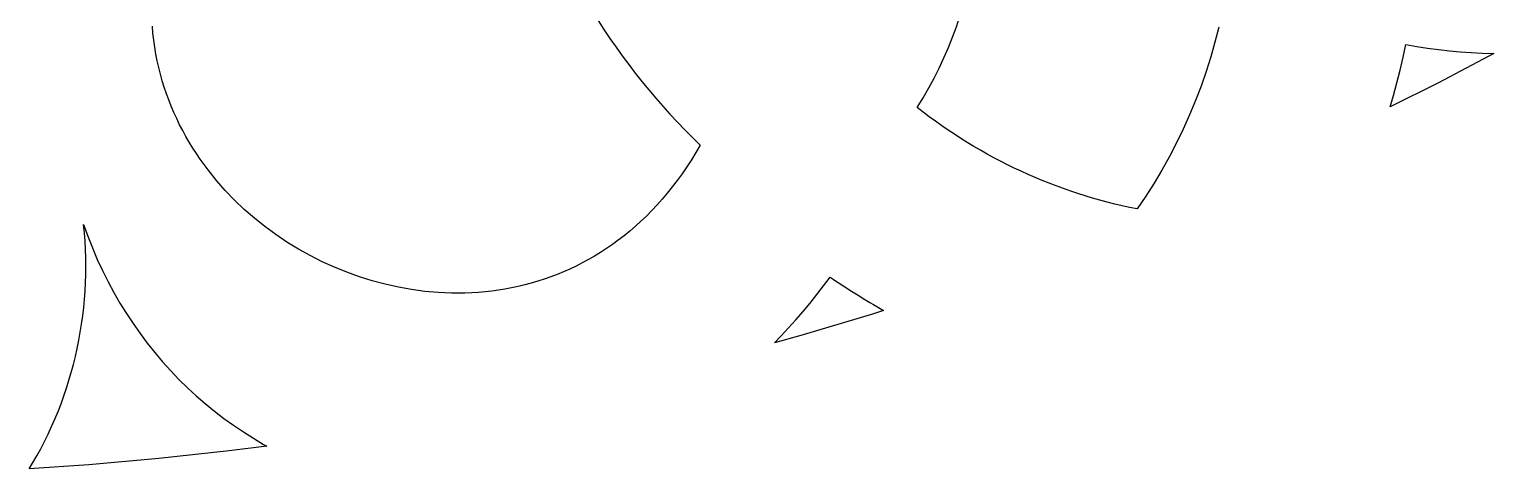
# Model space of a CAD drawing. Extents: x -340 to 340, y -265 to 265.
# Drawn here: x 6.08 to 47.24, y -99.82 to -87.46 of the extents above; entities that cross this region are included whole.
import ezdxf

# ---------------------------------------------------------------- set-up
doc = ezdxf.new("R2010")
doc.units = 0
doc.layers.add('LAYER_1', color=18, linetype='CONTINUOUS')

msp = doc.modelspace()

# ---------------------------------------------------------------- linework, layer by layer
at = {"layer": 'LAYER_1'}
for points in [[(39.507, -87.398), (39.402, -87.818), (39.284, -88.235), (39.154, -88.65), (39.011, -89.06), (38.857, -89.466), (38.69, -89.867), (38.513, -90.264), (38.323, -90.655), (38.123, -91.04), (37.912, -91.419), (37.69, -91.791), (37.458, -92.156), (37.216, -92.514, -0.118726), (31.032, -89.658, 0.224974), (32.212, -79.998)], [(19.925, -82.555, 0.128453), (24.936, -90.715), (24.813, -90.926), (24.687, -91.13), (24.558, -91.329), (24.426, -91.522), (24.291, -91.71), (24.153, -91.891), (24.012, -92.066), (23.869, -92.236), (23.723, -92.4), (23.574, -92.559), (23.423, -92.712), (23.27, -92.859), (23.114, -93), (22.956, -93.137), (22.796, -93.267), (22.633, -93.393), (22.469, -93.512), (22.303, -93.627), (22.135, -93.736), (21.965, -93.84), (21.794, -93.939), (21.621, -94.032), (21.446, -94.121), (21.271, -94.204), (21.093, -94.283), (20.915, -94.356), (20.735, -94.424), (20.554, -94.487), (20.372, -94.546), (20.189, -94.6), (20.006, -94.648), (19.821, -94.692), (19.636, -94.732), (19.45, -94.766), (19.264, -94.796), (19.077, -94.822), (18.889, -94.842), (18.702, -94.859), (18.514, -94.87), (18.326, -94.878), (18.138, -94.881), (17.95, -94.879), (17.574, -94.863), (17.199, -94.83), (16.826, -94.781), (16.455, -94.715), (16.086, -94.633), (15.722, -94.536), (15.361, -94.423), (15.005, -94.295), (14.655, -94.153), (14.311, -93.996), (13.973, -93.825), (13.643, -93.641), (13.321, -93.443), (13.007, -93.232), (12.702, -93.008), (12.408, -92.772), (12.124, -92.524), (11.851, -92.264), (11.59, -91.992), (11.341, -91.71), (11.106, -91.416), (10.993, -91.266), (10.884, -91.113), (10.778, -90.957), (10.676, -90.799), (10.578, -90.638), (10.483, -90.475), (10.393, -90.31), (10.306, -90.142), (10.224, -89.972), (10.146, -89.799), (10.072, -89.625), (10.002, -89.448), (9.936, -89.27), (9.875, -89.089), (9.819, -88.906), (9.767, -88.721), (9.72, -88.534), (9.678, -88.345), (9.641, -88.155), (9.608, -87.962), (9.581, -87.768), (9.558, -87.572), (9.541, -87.374)]]:
    msp.add_lwpolyline(points, format="xyb", dxfattribs=at)
for points in [[(45.075, -87.939), (45.38, -87.986), (45.685, -88.026), (45.991, -88.061), (46.297, -88.09), (46.603, -88.113), (46.909, -88.131), (47.215, -88.142), (47.236, -88.142), (45.684, -88.961), (44.329, -89.639), (44.42, -89.322), (44.517, -88.964), (44.607, -88.605), (44.692, -88.246), (44.77, -87.886)], [(7.727, -93.281), (7.855, -93.609), (7.992, -93.932), (8.139, -94.248), (8.294, -94.559), (8.458, -94.863), (8.63, -95.162), (8.81, -95.454), (8.999, -95.739), (9.195, -96.018), (9.399, -96.29), (9.61, -96.555), (9.829, -96.812), (10.055, -97.063), (10.288, -97.306), (10.527, -97.541), (10.774, -97.769), (11.026, -97.989), (11.285, -98.201), (11.55, -98.404), (11.821, -98.599), (12.097, -98.786), (12.379, -98.964), (12.666, -99.134), (12.759, -99.185), (11.701, -99.32), (9.721, -99.534), (7.752, -99.707), (6.082, -99.82), (6.176, -99.663), (6.292, -99.461), (6.402, -99.257), (6.509, -99.051), (6.611, -98.843), (6.708, -98.633), (6.801, -98.421), (6.889, -98.207), (6.973, -97.991), (7.052, -97.773), (7.126, -97.554), (7.196, -97.333), (7.261, -97.11), (7.321, -96.887), (7.377, -96.661), (7.428, -96.435), (7.474, -96.208), (7.515, -95.979), (7.552, -95.749), (7.584, -95.519), (7.611, -95.288), (7.633, -95.056), (7.65, -94.823), (7.662, -94.59), (7.669, -94.356), (7.671, -94.122), (7.669, -93.887), (7.661, -93.653), (7.648, -93.418), (7.631, -93.183), (7.608, -92.948)]]:
    msp.add_lwpolyline(points, close=True, dxfattribs=at)
msp.add_lwpolyline([(28.585, -94.427, 0.018035), (30.09, -95.369), (29.781, -95.469), (27.765, -96.075), (27.02, -96.282), (27.212, -96.083), (27.421, -95.859), (27.626, -95.63), (27.826, -95.397), (28.023, -95.161), (28.215, -94.92), (28.402, -94.675)], format="xyb", close=True, dxfattribs=at)

doc.saveas('drawing.dxf')
